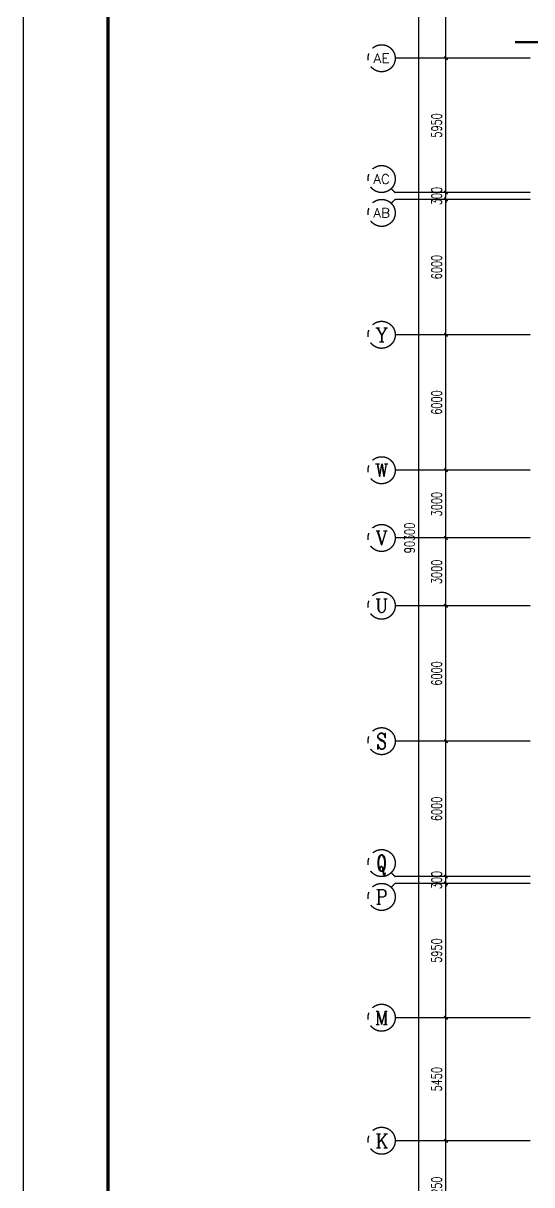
# Model space of a CAD drawing. Extents: x 1241380 to 1952554, y 1012187 to 1766051.
# Drawn here: x 1546439 to 1568965, y 1219321 to 1270773 of the extents above; entities that cross this region are included whole.
import ezdxf
from ezdxf.enums import TextEntityAlignment as Align

# ---------------------------------------------------------------- set-up
doc = ezdxf.new("R2010")
doc.units = 0
doc.linetypes.add('CENTER', pattern=[2, 1.25, -0.25, 0.25, -0.25])
for name, color, linetype in [('1-建筑底图', 8, 'Continuous'), ('AXIS', 251, 'CENTER'), ('AXIS_TEXT', 7, 'Continuous'), ('BTTK', 7, 'Continuous'), ('PUB_TITLE', 7, 'Continuous'), ('WALL', 2, 'Continuous')]:
    doc.layers.add(name, color=color, linetype=linetype)
doc.styles.add('_TCH_AXIS', font='COMPLEX', dxfattribs={"bigfont": 'GBCBIG'})
doc.styles.add('_TCH_DIM_T3', font='SIMPLEX', dxfattribs={"width": 0.705882, "bigfont": 'GBCBIG'})
doc.styles.add('COMPLEX', font='COMPLEX')
doc.styles.add('HZ(TK)', font='geniso.shx', dxfattribs={"width": 0.9, "bigfont": 'hztxt.shx'})
doc.styles.get("Standard").update_dxf_attribs({"font": 'gbeitc.shx', "bigfont": 'gbcbig.shx'})
doc.linetypes.add('JIEDI', pattern='A,1.25,-0.25,0.25,-0.25,0.625,["/",Standard,S=0.6,R=0,X=0,Y=-0.3],0.625,-0.25,0.25,-0.25', length=4)
doc.dimstyles.new('_TCH_ARCH&&150', dxfattribs={"dimtxt": 446.25, "dimasz": 150, "dimexe": 375, "dimexo": 450, "dimgap": 189.375, "dimtad": 1, "dimdec": 0, "dimzin": 0, "dimdsep": 46, "dimtxsty": '_TCH_DIM_T3', "dimblk": 'ARCHTICK', "dimcen": 0.09, "dimclrt": 7, "dimazin": 2, "dimtfac": 1, "dimtdec": 0, "dimtix": 1, "dimtmove": 2, "dimatfit": 3, "dimfxl": 1, "dimtolj": 1, "dimtzin": 0, "dimarcsym": 0})

# ---------------------------------------------------------------- blocks, each defined once
blk = doc.blocks.new('_AXISO')
blk.add_circle((0, 0), 0.5)
at = {"layer": 'AXIS_TEXT', "style": 'COMPLEX', "width": 1.041667}
blk.add_attdef('A', text='', height=0.56, dxfattribs=at).set_placement((-0.25, -0.28), (0.25, -0.28), align=Align.FIT)
blk = doc.blocks.new('_ArchTick')
at = {"color": 0, "linetype": 'ByBlock', "const_width": 0.4}
blk.add_lwpolyline([(-0.5, -0.5), (0.5, 0.5)], dxfattribs=at)
blk = doc.blocks.new('*D137')
at = {"layer": 'AXIS', "color": 0, "lineweight": -2, "transparency": 16777216}
for p, q in [((924408, 863592), (919533, 863592)), ((919908, 773292), (919908, 863592)), ((924408, 773292), (919533, 773292))]:
    blk.add_line(p, q, dxfattribs=at)
at = {"layer": 'Defpoints', "color": 0}
for p in [(919908, 863592), (924858, 863592), (924858, 773292)]:
    blk.add_point(p, dxfattribs=at)
at = {"layer": 'AXIS', "color": 0, "lineweight": -2, "transparency": 16777216, "xscale": 150, "yscale": 150, "zscale": 150}
for p, rotation in [((919908, 863592), 90), ((919908, 773292), 270)]:
    blk.add_blockref('_ArchTick', p, dxfattribs=dict(at, rotation=rotation))
at = {"layer": 'AXIS', "color": 7, "transparency": 16777216, "insert": (919496, 818442), "char_height": 446.2, "attachment_point": 5, "rotation": 90, "style": '_TCH_DIM_T3'}
blk.add_mtext('\\A1;90300', dxfattribs=at)
blk = doc.blocks.new('*D143')
at = {"layer": 'AXIS', "color": 0, "lineweight": -2, "transparency": 16777216}
for p, q in [((924408, 791742), (920733, 791742)), ((921108, 787492), (921108, 791742)), ((924408, 787492), (920733, 787492))]:
    blk.add_line(p, q, dxfattribs=at)
at = {"layer": 'Defpoints', "color": 0}
for p in [(921108, 791742), (924858, 791742), (924858, 787492)]:
    blk.add_point(p, dxfattribs=at)
at = {"layer": 'AXIS', "color": 0, "lineweight": -2, "transparency": 16777216, "xscale": 150, "yscale": 150, "zscale": 150}
for p, rotation in [((921108, 791742), 90), ((921108, 787492), 270)]:
    blk.add_blockref('_ArchTick', p, dxfattribs=dict(at, rotation=rotation))
at = {"layer": 'AXIS', "color": 7, "transparency": 16777216, "insert": (920696, 789617), "char_height": 446.2, "attachment_point": 5, "rotation": 90, "style": '_TCH_DIM_T3'}
blk.add_mtext('\\A1;4250', dxfattribs=at)
blk = doc.blocks.new('*D144')
at = {"layer": 'AXIS', "color": 0, "lineweight": -2, "transparency": 16777216}
for p, q in [((924408, 797192), (920733, 797192)), ((921108, 791742), (921108, 797192)), ((924408, 791742), (920733, 791742))]:
    blk.add_line(p, q, dxfattribs=at)
at = {"layer": 'Defpoints', "color": 0}
for p in [(921108, 797192), (924858, 797192), (924858, 791742)]:
    blk.add_point(p, dxfattribs=at)
at = {"layer": 'AXIS', "color": 0, "lineweight": -2, "transparency": 16777216, "xscale": 150, "yscale": 150, "zscale": 150}
for p, rotation in [((921108, 797192), 90), ((921108, 791742), 270)]:
    blk.add_blockref('_ArchTick', p, dxfattribs=dict(at, rotation=rotation))
at = {"layer": 'AXIS', "color": 7, "transparency": 16777216, "insert": (920696, 794467), "char_height": 446.2, "attachment_point": 5, "rotation": 90, "style": '_TCH_DIM_T3'}
blk.add_mtext('\\A1;5450', dxfattribs=at)
blk = doc.blocks.new('*D145')
at = {"layer": 'AXIS', "color": 0, "lineweight": -2, "transparency": 16777216}
for p, q in [((924408, 803142), (920733, 803142)), ((921108, 797192), (921108, 803142)), ((924408, 797192), (920733, 797192))]:
    blk.add_line(p, q, dxfattribs=at)
at = {"layer": 'Defpoints', "color": 0}
for p in [(921108, 803142), (924858, 803142), (924858, 797192)]:
    blk.add_point(p, dxfattribs=at)
at = {"layer": 'AXIS', "color": 0, "lineweight": -2, "transparency": 16777216, "xscale": 150, "yscale": 150, "zscale": 150}
for p, rotation in [((921108, 803142), 90), ((921108, 797192), 270)]:
    blk.add_blockref('_ArchTick', p, dxfattribs=dict(at, rotation=rotation))
at = {"layer": 'AXIS', "color": 7, "transparency": 16777216, "insert": (920696, 800167), "char_height": 446.2, "attachment_point": 5, "rotation": 90, "style": '_TCH_DIM_T3'}
blk.add_mtext('\\A1;5950', dxfattribs=at)
blk = doc.blocks.new('*D119')
at = {"layer": 'AXIS', "color": 0, "lineweight": -2, "transparency": 16777216}
for p, q in [((924408, 803442), (920733, 803442)), ((921108, 803442), (921108, 803592)), ((921108, 803142), (921108, 803442)), ((924408, 803142), (920733, 803142)), ((921108, 803142), (921108, 802992))]:
    blk.add_line(p, q, dxfattribs=at)
at = {"layer": 'Defpoints', "color": 0}
for p in [(921108, 803442), (924858, 803442), (924858, 803142)]:
    blk.add_point(p, dxfattribs=at)
at = {"layer": 'AXIS', "color": 0, "lineweight": -2, "transparency": 16777216, "xscale": 150, "yscale": 150, "zscale": 150}
for p, rotation in [((921108, 803442), 270), ((921108, 803142), 90)]:
    blk.add_blockref('_ArchTick', p, dxfattribs=dict(at, rotation=rotation))
at = {"layer": 'AXIS', "color": 7, "transparency": 16777216, "insert": (920696, 803292), "char_height": 446.2, "attachment_point": 5, "rotation": 90, "style": '_TCH_DIM_T3'}
blk.add_mtext('\\A1;300', dxfattribs=at)
blk = doc.blocks.new('*D120')
at = {"layer": 'AXIS', "color": 0, "lineweight": -2, "transparency": 16777216}
for p, q in [((924408, 809442), (920733, 809442)), ((921108, 803442), (921108, 809442)), ((924408, 803442), (920733, 803442))]:
    blk.add_line(p, q, dxfattribs=at)
at = {"layer": 'Defpoints', "color": 0}
for p in [(921108, 809442), (924858, 809442), (924858, 803442)]:
    blk.add_point(p, dxfattribs=at)
at = {"layer": 'AXIS', "color": 0, "lineweight": -2, "transparency": 16777216, "xscale": 150, "yscale": 150, "zscale": 150}
for p, rotation in [((921108, 809442), 90), ((921108, 803442), 270)]:
    blk.add_blockref('_ArchTick', p, dxfattribs=dict(at, rotation=rotation))
at = {"layer": 'AXIS', "color": 7, "transparency": 16777216, "insert": (920696, 806442), "char_height": 446.2, "attachment_point": 5, "rotation": 90, "style": '_TCH_DIM_T3'}
blk.add_mtext('\\A1;6000', dxfattribs=at)
blk = doc.blocks.new('*D121')
at = {"layer": 'AXIS', "color": 0, "lineweight": -2, "transparency": 16777216}
for p, q in [((924408, 815442), (920733, 815442)), ((921108, 809442), (921108, 815442)), ((924408, 809442), (920733, 809442))]:
    blk.add_line(p, q, dxfattribs=at)
at = {"layer": 'Defpoints', "color": 0}
for p in [(921108, 815442), (924858, 815442), (924858, 809442)]:
    blk.add_point(p, dxfattribs=at)
at = {"layer": 'AXIS', "color": 0, "lineweight": -2, "transparency": 16777216, "xscale": 150, "yscale": 150, "zscale": 150}
for p, rotation in [((921108, 815442), 90), ((921108, 809442), 270)]:
    blk.add_blockref('_ArchTick', p, dxfattribs=dict(at, rotation=rotation))
at = {"layer": 'AXIS', "color": 7, "transparency": 16777216, "insert": (920696, 812442), "char_height": 446.2, "attachment_point": 5, "rotation": 90, "style": '_TCH_DIM_T3'}
blk.add_mtext('\\A1;6000', dxfattribs=at)
blk = doc.blocks.new('*D122')
at = {"layer": 'AXIS', "color": 0, "lineweight": -2, "transparency": 16777216}
for p, q in [((924408, 818442), (920733, 818442)), ((921108, 815442), (921108, 818442)), ((924408, 815442), (920733, 815442))]:
    blk.add_line(p, q, dxfattribs=at)
at = {"layer": 'Defpoints', "color": 0}
for p in [(921108, 818442), (924858, 818442), (924858, 815442)]:
    blk.add_point(p, dxfattribs=at)
at = {"layer": 'AXIS', "color": 0, "lineweight": -2, "transparency": 16777216, "xscale": 150, "yscale": 150, "zscale": 150}
for p, rotation in [((921108, 818442), 90), ((921108, 815442), 270)]:
    blk.add_blockref('_ArchTick', p, dxfattribs=dict(at, rotation=rotation))
at = {"layer": 'AXIS', "color": 7, "transparency": 16777216, "insert": (920696, 816942), "char_height": 446.2, "attachment_point": 5, "rotation": 90, "style": '_TCH_DIM_T3'}
blk.add_mtext('\\A1;3000', dxfattribs=at)
blk = doc.blocks.new('*D123')
at = {"layer": 'AXIS', "color": 0, "lineweight": -2, "transparency": 16777216}
for p, q in [((924408, 821442), (920733, 821442)), ((921108, 818442), (921108, 821442)), ((924408, 818442), (920733, 818442))]:
    blk.add_line(p, q, dxfattribs=at)
at = {"layer": 'Defpoints', "color": 0}
for p in [(921108, 821442), (924858, 821442), (924858, 818442)]:
    blk.add_point(p, dxfattribs=at)
at = {"layer": 'AXIS', "color": 0, "lineweight": -2, "transparency": 16777216, "xscale": 150, "yscale": 150, "zscale": 150}
for p, rotation in [((921108, 821442), 90), ((921108, 818442), 270)]:
    blk.add_blockref('_ArchTick', p, dxfattribs=dict(at, rotation=rotation))
at = {"layer": 'AXIS', "color": 7, "transparency": 16777216, "insert": (920696, 819942), "char_height": 446.2, "attachment_point": 5, "rotation": 90, "style": '_TCH_DIM_T3'}
blk.add_mtext('\\A1;3000', dxfattribs=at)
blk = doc.blocks.new('*D124')
at = {"layer": 'AXIS', "color": 0, "lineweight": -2, "transparency": 16777216}
for p, q in [((924408, 827442), (920733, 827442)), ((921108, 821442), (921108, 827442)), ((924408, 821442), (920733, 821442))]:
    blk.add_line(p, q, dxfattribs=at)
at = {"layer": 'Defpoints', "color": 0}
for p in [(921108, 827442), (924858, 827442), (924858, 821442)]:
    blk.add_point(p, dxfattribs=at)
at = {"layer": 'AXIS', "color": 0, "lineweight": -2, "transparency": 16777216, "xscale": 150, "yscale": 150, "zscale": 150}
for p, rotation in [((921108, 827442), 90), ((921108, 821442), 270)]:
    blk.add_blockref('_ArchTick', p, dxfattribs=dict(at, rotation=rotation))
at = {"layer": 'AXIS', "color": 7, "transparency": 16777216, "insert": (920696, 824442), "char_height": 446.2, "attachment_point": 5, "rotation": 90, "style": '_TCH_DIM_T3'}
blk.add_mtext('\\A1;6000', dxfattribs=at)
blk = doc.blocks.new('*D125')
at = {"layer": 'AXIS', "color": 0, "lineweight": -2, "transparency": 16777216}
for p, q in [((924408, 833442), (920733, 833442)), ((921108, 827442), (921108, 833442)), ((924408, 827442), (920733, 827442))]:
    blk.add_line(p, q, dxfattribs=at)
at = {"layer": 'Defpoints', "color": 0}
for p in [(921108, 833442), (924858, 833442), (924858, 827442)]:
    blk.add_point(p, dxfattribs=at)
at = {"layer": 'AXIS', "color": 0, "lineweight": -2, "transparency": 16777216, "xscale": 150, "yscale": 150, "zscale": 150}
for p, rotation in [((921108, 833442), 90), ((921108, 827442), 270)]:
    blk.add_blockref('_ArchTick', p, dxfattribs=dict(at, rotation=rotation))
at = {"layer": 'AXIS', "color": 7, "transparency": 16777216, "insert": (920696, 830442), "char_height": 446.2, "attachment_point": 5, "rotation": 90, "style": '_TCH_DIM_T3'}
blk.add_mtext('\\A1;6000', dxfattribs=at)
blk = doc.blocks.new('*D126')
at = {"layer": 'AXIS', "color": 0, "lineweight": -2, "transparency": 16777216}
for p, q in [((924408, 833742), (920733, 833742)), ((921108, 833742), (921108, 833892)), ((921108, 833442), (921108, 833742)), ((924408, 833442), (920733, 833442)), ((921108, 833442), (921108, 833292))]:
    blk.add_line(p, q, dxfattribs=at)
at = {"layer": 'Defpoints', "color": 0}
for p in [(921108, 833742), (924858, 833742), (924858, 833442)]:
    blk.add_point(p, dxfattribs=at)
at = {"layer": 'AXIS', "color": 0, "lineweight": -2, "transparency": 16777216, "xscale": 150, "yscale": 150, "zscale": 150}
for p, rotation in [((921108, 833742), 270), ((921108, 833442), 90)]:
    blk.add_blockref('_ArchTick', p, dxfattribs=dict(at, rotation=rotation))
at = {"layer": 'AXIS', "color": 7, "transparency": 16777216, "insert": (920696, 833592), "char_height": 446.2, "attachment_point": 5, "rotation": 90, "style": '_TCH_DIM_T3'}
blk.add_mtext('\\A1;300', dxfattribs=at)
blk = doc.blocks.new('*D127')
at = {"layer": 'AXIS', "color": 0, "lineweight": -2, "transparency": 16777216}
for p, q in [((924408, 839692), (920733, 839692)), ((921108, 833742), (921108, 839692)), ((924408, 833742), (920733, 833742))]:
    blk.add_line(p, q, dxfattribs=at)
at = {"layer": 'Defpoints', "color": 0}
for p in [(921108, 839692), (924858, 839692), (924858, 833742)]:
    blk.add_point(p, dxfattribs=at)
at = {"layer": 'AXIS', "color": 0, "lineweight": -2, "transparency": 16777216, "xscale": 150, "yscale": 150, "zscale": 150}
for p, rotation in [((921108, 839692), 90), ((921108, 833742), 270)]:
    blk.add_blockref('_ArchTick', p, dxfattribs=dict(at, rotation=rotation))
at = {"layer": 'AXIS', "color": 7, "transparency": 16777216, "insert": (920696, 836717), "char_height": 446.2, "attachment_point": 5, "rotation": 90, "style": '_TCH_DIM_T3'}
blk.add_mtext('\\A1;5950', dxfattribs=at)
blk = doc.blocks.new('*D128')
at = {"layer": 'AXIS', "color": 0, "lineweight": -2, "transparency": 16777216}
for p, q in [((924408, 845142), (920733, 845142)), ((921108, 839692), (921108, 845142)), ((924408, 839692), (920733, 839692))]:
    blk.add_line(p, q, dxfattribs=at)
at = {"layer": 'Defpoints', "color": 0}
for p in [(921108, 845142), (924858, 845142), (924858, 839692)]:
    blk.add_point(p, dxfattribs=at)
at = {"layer": 'AXIS', "color": 0, "lineweight": -2, "transparency": 16777216, "xscale": 150, "yscale": 150, "zscale": 150}
for p, rotation in [((921108, 845142), 90), ((921108, 839692), 270)]:
    blk.add_blockref('_ArchTick', p, dxfattribs=dict(at, rotation=rotation))
at = {"layer": 'AXIS', "color": 7, "transparency": 16777216, "insert": (920696, 842417), "char_height": 446.2, "attachment_point": 5, "rotation": 90, "style": '_TCH_DIM_T3'}
blk.add_mtext('\\A1;5450', dxfattribs=at)
blk = doc.blocks.new('vhtemplate_2020年新竖式图框_A0')
at = {"layer": 'PUB_TITLE', "color": 7}
blk.add_lwpolyline([(0, 0), (1189, 0), (1189, 841), (0, 841)], close=True, dxfattribs=at)
at = {"layer": 'PUB_TITLE', "const_width": 1}
blk.add_lwpolyline([(25, 10), (1179, 10), (1179, 831), (25, 831)], close=True, dxfattribs=at)
at = {"layer": 'BTTK', "color": 4, "style": 'HZ(TK)', "width": 0.9}
for tag, p in [('合作单位', (1144, 743.5)), ('建设单位', (1144, 209.5)), ('工程名称', (1144, 176.5)), ('子项名称', (1154, 160)), ('图纸名称', (1144, 141))]:
    blk.add_attdef(tag, text='', height=3.5, dxfattribs=at).set_placement(p, align=Align.MIDDLE_CENTER)
for tag, p in [('注册证书号', (1156.5, 309.01)), ('注册印章号', (1156.5, 301.01)), ('设计号', (1154, 193)), ('图别', (1137.75, 34)), ('图号', (1170.25, 34)), ('版本号', (1137.75, 26)), ('日期', (1170.25, 26))]:
    blk.add_attdef(tag, text='', height=3.5, dxfattribs=at).set_placement(p, align=Align.MIDDLE)
blk = doc.blocks.new('ERT')
at = {"layer": 'AXIS'}
for p, q in [((924858.2, 839692.1), (918858.2, 839692.1)), ((918682.5, 833917.8), (918858.2, 833742.1)), ((924858.2, 833742.1), (918858.2, 833742.1)), ((918682.5, 833266.3), (918858.2, 833442.1)), ((924858.2, 833442.1), (918858.2, 833442.1)), ((924858.2, 827442.1), (918858.2, 827442.1)), ((924858.2, 821442.1), (918858.2, 821442.1)), ((924858.2, 818442.1), (918858.2, 818442.1)), ((924858.2, 815442.1), (918858.2, 815442.1)), ((924858.2, 809442.1), (918858.2, 809442.1)), ((918682.5, 803617.8), (918858.2, 803442.1)), ((924858.2, 803442.1), (918858.2, 803442.1)), ((918682.5, 802966.3), (918858.2, 803142.1)), ((924858.2, 803142.1), (918858.2, 803142.1)), ((924858.2, 797192.1), (918858.2, 797192.1)), ((924858.2, 791742.1), (918858.2, 791742.1))]:
    blk.add_line(p, q, dxfattribs=at)
ref = blk.add_blockref('_AXISO', (918258.2, 839692.1), dxfattribs=dict(at, xscale=1200, yscale=1200, zscale=1200))
ref.add_attrib('A', 'AE', dxfattribs={"layer": 'AXIS_TEXT', "height": 414.63, "style": '_TCH_AXIS'}).set_placement((917892.9, 839484.8), (918623.5, 839484.8), align=Align.FIT)
ref = blk.add_blockref('_AXISO', (918258.2, 834342.1), dxfattribs=dict(at, xscale=1200, yscale=1200, zscale=1200))
ref.add_attrib('A', 'AC', dxfattribs={"layer": 'AXIS_TEXT', "height": 423.25, "style": '_TCH_AXIS'}).set_placement((917895.4, 834130.5), (918621, 834130.5), align=Align.FIT)
ref = blk.add_blockref('_AXISO', (918258.2, 832842.1), dxfattribs=dict(at, xscale=1200, yscale=1200, zscale=1200))
ref.add_attrib('A', 'AB', dxfattribs={"layer": 'AXIS_TEXT', "height": 406.3, "style": '_TCH_AXIS'}).set_placement((917890.6, 832638.9), (918625.8, 832638.9), align=Align.FIT)
ref = blk.add_blockref('_AXISO', (918258.2, 827442.1), dxfattribs=dict(at, xscale=1200, yscale=1200, zscale=1200))
ref.add_attrib('A', 'Y', dxfattribs={"layer": 'AXIS_TEXT', "height": 622.9, "style": '_TCH_AXIS'}).set_placement((917976.4, 827130.6), (918540, 827130.6), align=Align.FIT)
ref = blk.add_blockref('_AXISO', (918258.2, 821442.1), dxfattribs=dict(at, xscale=1200, yscale=1200, zscale=1200))
ref.add_attrib('A', 'W', dxfattribs={"layer": 'AXIS_TEXT', "height": 580, "style": '_TCH_AXIS'}).set_placement((917954.4, 821152.1), (918562, 821152.1), align=Align.FIT)
ref = blk.add_blockref('_AXISO', (918258.2, 818442.1), dxfattribs=dict(at, xscale=1200, yscale=1200, zscale=1200))
ref.add_attrib('A', 'V', dxfattribs={"layer": 'AXIS_TEXT', "height": 637.8, "style": '_TCH_AXIS'}).set_placement((917984.9, 818123.2), (918531.5, 818123.2), align=Align.FIT)
ref = blk.add_blockref('_AXISO', (918258.2, 815442.1), dxfattribs=dict(at, xscale=1200, yscale=1200, zscale=1200))
ref.add_attrib('A', 'U', dxfattribs={"layer": 'AXIS_TEXT', "height": 608.3, "style": '_TCH_AXIS'}).set_placement((917968.5, 815137.9), (918547.9, 815137.9), align=Align.FIT)
ref = blk.add_blockref('_AXISO', (918258.2, 809442.1), dxfattribs=dict(at, xscale=1200, yscale=1200, zscale=1200))
ref.add_attrib('A', 'S', dxfattribs={"layer": 'AXIS_TEXT', "height": 698.9, "style": '_TCH_AXIS'}).set_placement((918025.2, 809092.6), (918491.2, 809092.6), align=Align.FIT)
ref = blk.add_blockref('_AXISO', (918258.2, 804042.1), dxfattribs=dict(at, xscale=1200, yscale=1200, zscale=1200))
ref.add_attrib('A', 'Q', dxfattribs={"layer": 'AXIS_TEXT', "height": 715.4, "style": '_TCH_AXIS', "width": 0.807692}).set_placement((918038.1, 803684.4), (918478.3, 803684.4), align=Align.FIT)
ref = blk.add_blockref('_AXISO', (918258.2, 802542.1), dxfattribs=dict(at, xscale=1200, yscale=1200, zscale=1200))
ref.add_attrib('A', 'P', dxfattribs={"layer": 'AXIS_TEXT', "height": 652.9, "style": '_TCH_AXIS'}).set_placement((917993.9, 802215.6), (918522.5, 802215.6), align=Align.FIT)
ref = blk.add_blockref('_AXISO', (918258.2, 797192.1), dxfattribs=dict(at, xscale=1200, yscale=1200, zscale=1200))
ref.add_attrib('A', 'M', dxfattribs={"layer": 'AXIS_TEXT', "height": 594, "style": '_TCH_AXIS'}).set_placement((917961.2, 796895.1), (918555.2, 796895.1), align=Align.FIT)
ref = blk.add_blockref('_AXISO', (918258.2, 791742.1), dxfattribs=dict(at, xscale=1200, yscale=1200, zscale=1200))
ref.add_attrib('A', 'K', dxfattribs={"layer": 'AXIS_TEXT', "height": 622.9, "style": '_TCH_AXIS'}).set_placement((917976.4, 791430.6), (918540, 791430.6), align=Align.FIT)
for p1, p2, distance, picture, middle in [((924858.2, 773292.1), (924858.2, 863592.1), 4950, '*D137', (919495.7, 818442.1)), ((924858.2, 839692.1), (924858.2, 845142.1), 3750, '*D128', (920695.7, 842417.1)), ((924858.2, 833742.1), (924858.2, 839692.1), 3750, '*D127', (920695.7, 836717.1)), ((924858.2, 833442.1), (924858.2, 833742.1), 3750, '*D126', (920695.7, 833592.1)), ((924858.2, 827442.1), (924858.2, 833442.1), 3750, '*D125', (920695.7, 830442.1)), ((924858.2, 821442.1), (924858.2, 827442.1), 3750, '*D124', (920695.7, 824442.1)), ((924858.2, 818442.1), (924858.2, 821442.1), 3750, '*D123', (920695.7, 819942.1)), ((924858.2, 815442.1), (924858.2, 818442.1), 3750, '*D122', (920695.7, 816942.1)), ((924858.2, 809442.1), (924858.2, 815442.1), 3750, '*D121', (920695.7, 812442.1)), ((924858.2, 803442.1), (924858.2, 809442.1), 3750, '*D120', (920695.7, 806442.1)), ((924858.2, 803142.1), (924858.2, 803442.1), 3750, '*D119', (920695.7, 803292.1)), ((924858.2, 797192.1), (924858.2, 803142.1), 3750, '*D145', (920695.7, 800167.1)), ((924858.2, 791742.1), (924858.2, 797192.1), 3750, '*D144', (920695.7, 794467.1)), ((924858.2, 787492.1), (924858.2, 791742.1), 3750, '*D143', (920695.7, 789617.1))]:
    dim = blk.add_aligned_dim(p1=p1, p2=p2, distance=distance, dimstyle='_TCH_ARCH&&150', dxfattribs=at)
    dim.commit()
    dim.dimension.update_dxf_attribs({"geometry": picture, "text_midpoint": middle})
blk = doc.blocks.new('1-一层建筑底图')
at = {"layer": '1-建筑底图', "color": 8, "ltscale": 3, "const_width": 100}
blk.add_lwpolyline([(-2546, 67265), (56950, 67265, -0.414214), (68950, 55265), (68950, 35335, -0.414214), (56950, 23335), (1829, 23335)], format="xyb", dxfattribs=at)
at = {"layer": '1-建筑底图', "color": 8}
blk.add_blockref('ERT', (-926708, -773142), dxfattribs=at)

msp = doc.modelspace()

# ---------------------------------------------------------------- block references
at = {"layer": '1-建筑底图', "linetype": 'JIEDI'}
msp.add_blockref('1-一层建筑底图', (1570765, 1202671.1), dxfattribs=at)
at = {"layer": 'WALL', "xscale": 150, "yscale": 150, "zscale": 150}
msp.add_blockref('vhtemplate_2020年新竖式图框_A0', (1546439.2, 1186194.8), dxfattribs=at)

doc.saveas('drawing.dxf')
